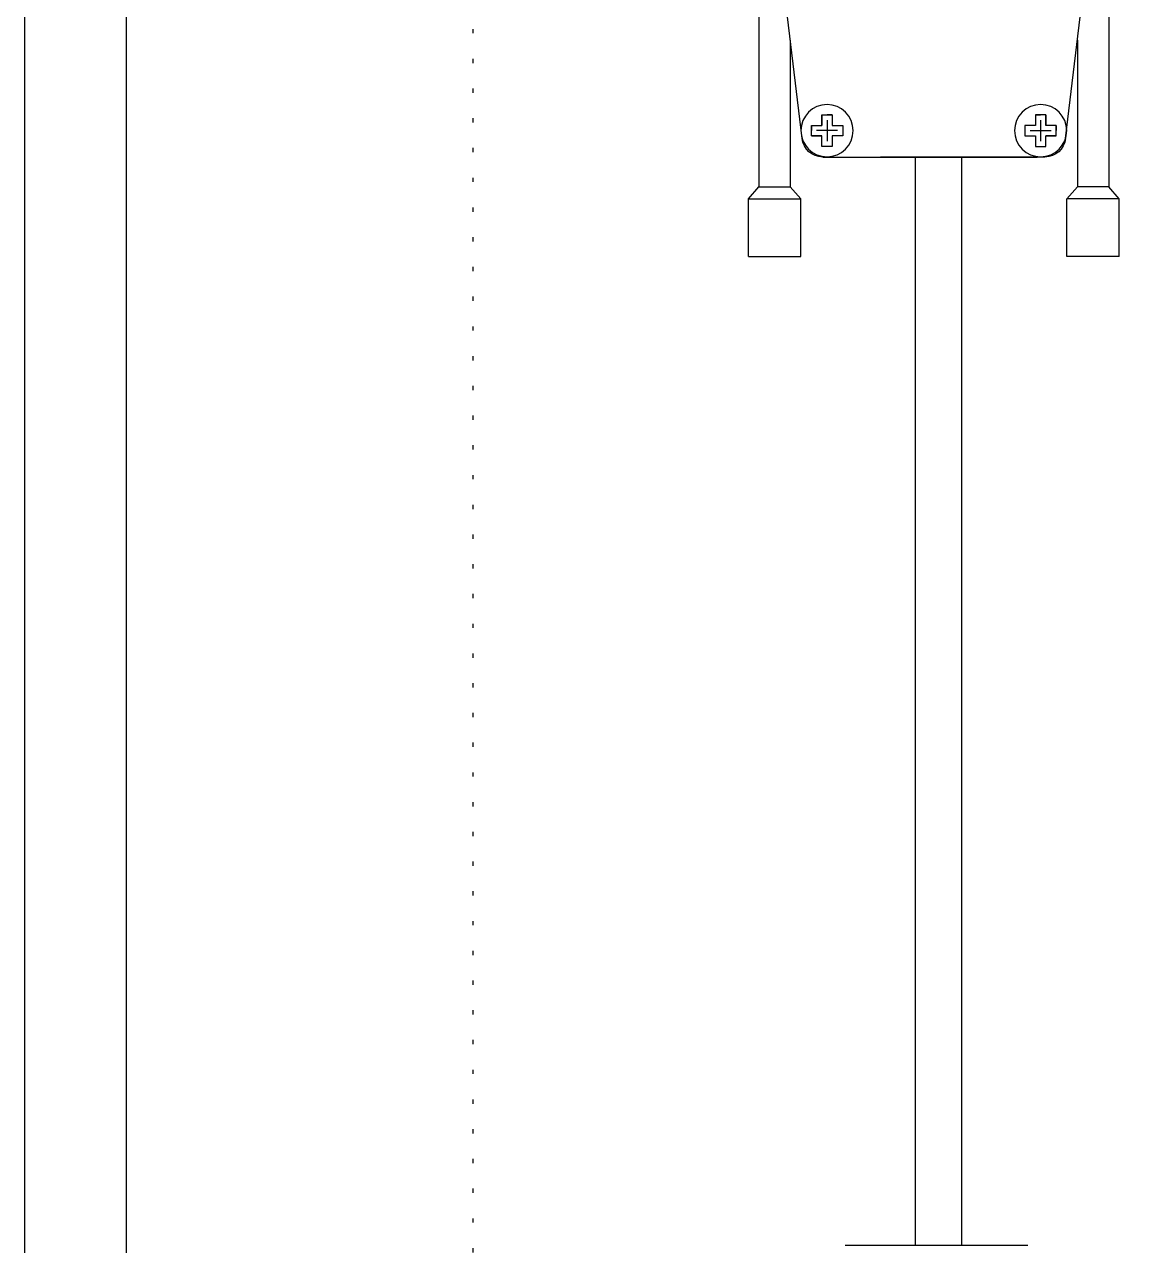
# Model space of a CAD drawing. Extents: x -194 to 239, y -574 to -265.
# Drawn here: x -194.3 to -128.3, y -417.6 to -345.7 of the extents above; entities that cross this region are included whole.
import ezdxf

# ---------------------------------------------------------------- set-up
doc = ezdxf.new("R2010")
doc.units = 0
doc.header["$LTSCALE"] = 0.5
doc.linetypes.add('ACAD_ISO07W100', pattern=[3.5, 0.5, -3])
doc.layers.get('0').update_dxf_attribs({"linetype": 'CONTINUOUS'})
doc.layers.add('1', color=7, linetype='CONTINUOUS')

# ---------------------------------------------------------------- blocks, each defined once
blk = doc.blocks.new('A$C4CCE5B7E')
at = {"linetype": 'Continuous'}
h = blk.add_hatch(color=7, dxfattribs=at)
h.paths.add_polyline_path([(44.2, 34.67), (39.7, 34.67), (39.7, 32.37), (44.2, 32.37)], flags=17)
edge = h.paths.add_edge_path()
edge.add_line((44.2, 32.37), (39.7, 32.37))
edge.add_line((44.2, 34.67), (39.7, 34.67))
h = blk.add_hatch(color=7, dxfattribs=at)
h.paths.add_polyline_path([(44.2, 1.5), (39.7, 1.5), (39.7, 3.8), (44.2, 3.8)], flags=17)
edge = h.paths.add_edge_path()
edge.add_line((44.2, 3.8), (39.7, 3.8))
edge.add_line((44.2, 1.5), (39.7, 1.5))
at = {"color": 7, "linetype": 'Continuous'}
for p, q in [((0, 35.81), (0, 30.81)), ((0, 35.81), (5.5, 35.81)), ((0, 35.81), (0, 35.81)), ((5.5, 35.81), (6.66, 34.81)), ((5.5, 35.81), (5.5, 30.81)), ((35.5, 36.17), (35.46, 36.08)), ((49, 36.17), (35.5, 36.17)), ((37.2, 30.67), (37.2, 36.17)), ((46.7, 30.67), (46.7, 36.17)), ((49, 27.97), (49, 36.17)), ((50, 36.17), (49.5, 36.17)), ((49.5, 29.47), (49.5, 36.17)), ((50, 29.47), (50, 36.17)), ((34.66, 34.81), (6.66, 34.81)), ((6.66, 34.81), (6.66, 31.81)), ((44.2, 34.67), (39.7, 34.67)), ((39.7, 30.77), (39.7, 34.67)), ((44.2, 30.77), (44.2, 34.67)), ((11.26, 30.69), (31.47, 33.11)), ((5.5, 30.81), (6.66, 31.81)), ((20.66, 31.81), (6.66, 31.81)), ((44.2, 32.37), (39.7, 32.37)), ((0, 30.81), (5.5, 30.81)), ((0, 30.81), (5.5, 30.81)), ((0, 30.81), (0, 30.81)), ((0, 30.81), (0, 30.81)), ((44.2, 30.77), (39.7, 30.77)), ((11.52, 29.8), (12.52, 29.8)), ((11.52, 29.8), (12.52, 29.8)), ((11.52, 28.8), (11.52, 29.8)), ((11.52, 28.8), (11.52, 29.8)), ((11.52, 29.8), (11.52, 28.8)), ((11.52, 29.8), (11.52, 28.8)), ((12.52, 29.8), (12.02, 29.8)), ((12.52, 29.8), (12.02, 29.8)), ((12.52, 29.8), (12.52, 28.8)), ((12.52, 29.8), (12.52, 28.8)), ((45.7, 29.67), (38.2, 29.67)), ((49, 29.47), (55.7, 29.47)), ((55.7, 29.47), (55.7, 6.7)), ((55.7, 29.47), (55.7, 11.47)), ((9.5, 28.7), (9.5, 20.47)), ((10.52, 28.8), (11.52, 28.8)), ((10.52, 27.8), (10.52, 28.8)), ((10.52, 27.8), (10.52, 28.8)), ((12.52, 28.8), (13.52, 28.8)), ((13.52, 28.8), (12.52, 28.8)), ((13.52, 28.8), (12.52, 28.8)), ((13.52, 28.8), (13.52, 27.8)), ((13.52, 28.8), (13.52, 27.8)), ((13.52, 27.8), (13.52, 28.3)), ((13.52, 27.8), (13.52, 28.3)), ((9.5, 20.47), (9.5, 27.97)), ((11.52, 27.8), (10.52, 27.8)), ((11.52, 27.8), (10.52, 27.8)), ((11.52, 26.8), (11.52, 27.8)), ((11.52, 26.8), (11.52, 27.8)), ((12.52, 27.8), (12.52, 26.8)), ((12.52, 27.8), (12.52, 26.8)), ((13.52, 27.8), (12.52, 27.8)), ((13.52, 27.8), (12.52, 27.8)), ((51.5, 27.97), (49, 27.97)), ((51.5, 20.47), (51.5, 27.97)), ((12.52, 26.8), (11.52, 26.8)), ((12.52, 26.8), (11.52, 26.8)), ((9.5, 7.47), (9.5, 20.47)), ((9.5, 20.47), (9.5, 12.97)), ((51.5, 20.47), (51.5, 8.2)), ((12.52, 9.37), (11.52, 9.37)), ((12.52, 9.37), (11.52, 9.37)), ((11.52, 9.37), (11.52, 8.37)), ((11.52, 9.37), (11.52, 8.37)), ((12.52, 8.37), (12.52, 9.37)), ((12.52, 8.37), (12.52, 9.37)), ((11.52, 8.37), (10.52, 8.37)), ((11.52, 8.37), (10.52, 8.37)), ((10.52, 8.37), (10.52, 7.37)), ((10.52, 8.37), (10.52, 7.37)), ((13.52, 8.37), (12.52, 8.37)), ((13.52, 8.37), (12.52, 8.37)), ((13.52, 7.37), (13.52, 8.37)), ((13.52, 8.37), (13.52, 7.87)), ((13.52, 8.37), (13.52, 7.87)), ((13.52, 7.37), (13.52, 8.37)), ((49, 8.2), (49, 0)), ((51.5, 8.2), (49, 8.2)), ((10.52, 7.37), (11.52, 7.37)), ((11.52, 7.37), (11.52, 6.37)), ((11.52, 7.37), (11.52, 6.37)), ((11.52, 6.37), (11.52, 7.37)), ((11.52, 6.37), (11.52, 7.37)), ((12.52, 7.37), (13.52, 7.37)), ((13.52, 7.37), (12.52, 7.37)), ((13.52, 7.37), (12.52, 7.37)), ((12.52, 6.37), (12.52, 7.37)), ((12.52, 6.37), (12.52, 7.37)), ((11.52, 6.37), (12.52, 6.37)), ((11.52, 6.37), (12.52, 6.37)), ((12.52, 6.37), (12.02, 6.37)), ((12.52, 6.37), (12.02, 6.37)), ((45.7, 6.5), (38.2, 6.5)), ((55.7, 6.7), (49, 6.7)), ((49.5, 6.7), (49.5, 0)), ((50, 6.7), (50, 0)), ((0, 5.36), (0, 5.36)), ((0, 5.36), (0, 5.36)), ((0, 5.36), (5.5, 5.36)), ((0, 5.36), (5.5, 5.36)), ((0, 0.36), (0, 5.36)), ((5.5, 5.36), (6.66, 4.36)), ((5.5, 0.36), (5.5, 5.36)), ((11.26, 5.49), (31.47, 3.07)), ((37.2, 5.5), (37.2, 0)), ((44.2, 5.4), (39.7, 5.4)), ((39.7, 5.4), (39.7, 1.5)), ((44.2, 5.4), (44.2, 1.5)), ((46.7, 5.5), (46.7, 0)), ((20.66, 4.36), (6.66, 4.36)), ((6.66, 1.36), (6.66, 4.36)), ((44.2, 3.8), (39.7, 3.8)), ((0, 2.36), (0, 2.36)), ((5.5, 0.36), (6.66, 1.36)), ((34.66, 1.36), (6.66, 1.36)), ((34.66, 1.36), (6.66, 1.36)), ((44.2, 1.5), (39.7, 1.5)), ((0, 0.36), (0, 0.36)), ((0, 0.36), (5.5, 0.36)), ((35.5, 0), (35.46, 0.09)), ((49, 0), (35.5, 0)), ((50, 0), (49.5, 0))]:
    blk.add_line(p, q, dxfattribs=at)
at = {"color": 1, "linetype": 'Continuous'}
for p, q in [((12.02, 27.3), (12.02, 29.3)), ((13.02, 28.3), (11.02, 28.3)), ((12.02, 8.87), (12.02, 6.87)), ((13.02, 7.87), (11.02, 7.87))]:
    blk.add_line(p, q, dxfattribs=at)
at = {"color": 7, "linetype": 'Continuous'}
for points in [[(44.2, 34.67), (39.7, 34.67), (39.7, 32.37), (44.2, 32.37)], [(44.2, 1.5), (39.7, 1.5), (39.7, 3.8), (44.2, 3.8)]]:
    blk.add_lwpolyline(points, close=True, dxfattribs=at)
for centre in [(12.02, 28.3), (12.02, 7.87)]:
    blk.add_circle(centre, 2.5, dxfattribs=at)
for centre, radius, start, end in [((30.87, 38.07), 5, 276.8337, 336.5575), ((11.5, 28.7), 2, 96.8428, 180), ((38.2, 30.67), 1, 180, 270), ((45.7, 30.67), 1, 270, 360), ((11.5, 7.47), 2, 180, 263.1572), ((38.2, 5.5), 1, 90, 180), ((45.7, 5.5), 1, 360, 90), ((30.87, -1.9), 5, 23.4425, 83.1663)]:
    blk.add_arc(centre, radius, start, end, dxfattribs=at)

msp = doc.modelspace()

# ---------------------------------------------------------------- linework, layer by layer
for p, q in [((-194.257, -264.62), (-194.257, -573.62)), ((-188.257, -270.62), (-188.257, -567.62)), ((-141.782, -417.622), (-141.782, -353.562)), ((-139.058, -417.622), (-139.058, -353.562))]:
    msp.add_line(p, q)
at = {"color": 0, "linetype": 'ACAD_ISO07W100'}
msp.add_lwpolyline([(-167.83, -302.982), (-72.925, -302.982), (-72.925, -482.77), (-167.83, -482.77)], close=True, dxfattribs=at)
at = {"layer": '1', "linetype": 'Continuous'}
for p, q in [((-145.92, -417.622), (-145.927, -417.622)), ((-145.898, -417.622), (-145.92, -417.622)), ((-145.863, -417.622), (-145.898, -417.622)), ((-145.813, -417.622), (-145.863, -417.622)), ((-145.75, -417.622), (-145.813, -417.622)), ((-145.672, -417.622), (-145.75, -417.622)), ((-145.581, -417.622), (-145.672, -417.622)), ((-145.477, -417.622), (-145.581, -417.622)), ((-145.359, -417.622), (-145.477, -417.622)), ((-145.229, -417.622), (-145.359, -417.622)), ((-145.086, -417.622), (-145.229, -417.622)), ((-144.932, -417.622), (-145.086, -417.622)), ((-144.765, -417.622), (-144.932, -417.622)), ((-144.588, -417.622), (-144.765, -417.622)), ((-144.4, -417.622), (-144.588, -417.622)), ((-144.201, -417.622), (-144.4, -417.622)), ((-143.993, -417.622), (-144.201, -417.622)), ((-143.776, -417.622), (-143.993, -417.622)), ((-143.55, -417.622), (-143.776, -417.622)), ((-143.316, -417.622), (-143.55, -417.622)), ((-143.075, -417.622), (-143.316, -417.622)), ((-142.827, -417.622), (-143.075, -417.622)), ((-142.574, -417.622), (-142.827, -417.622)), ((-142.314, -417.622), (-142.574, -417.622)), ((-142.05, -417.622), (-142.314, -417.622)), ((-141.782, -417.622), (-142.05, -417.622)), ((-141.511, -417.622), (-141.782, -417.622)), ((-141.237, -417.622), (-141.511, -417.622)), ((-140.962, -417.622), (-141.237, -417.622)), ((-140.685, -417.622), (-140.962, -417.622)), ((-140.408, -417.622), (-140.685, -417.622)), ((-140.131, -417.622), (-140.408, -417.622)), ((-139.856, -417.622), (-140.131, -417.622)), ((-139.582, -417.622), (-139.856, -417.622)), ((-139.311, -417.622), (-139.582, -417.622)), ((-139.043, -417.622), (-139.311, -417.622)), ((-138.779, -417.622), (-139.043, -417.622)), ((-138.52, -417.622), (-138.779, -417.622)), ((-138.266, -417.622), (-138.52, -417.622)), ((-138.018, -417.622), (-138.266, -417.622)), ((-137.777, -417.622), (-138.018, -417.622)), ((-137.543, -417.622), (-137.777, -417.622)), ((-137.317, -417.622), (-137.543, -417.622)), ((-137.1, -417.622), (-137.317, -417.622)), ((-136.892, -417.622), (-137.1, -417.622)), ((-136.693, -417.622), (-136.892, -417.622)), ((-136.505, -417.622), (-136.693, -417.622)), ((-136.328, -417.622), (-136.505, -417.622)), ((-136.161, -417.622), (-136.328, -417.622)), ((-136.007, -417.622), (-136.161, -417.622)), ((-135.864, -417.622), (-136.007, -417.622)), ((-135.734, -417.622), (-135.864, -417.622)), ((-135.616, -417.622), (-135.734, -417.622)), ((-135.512, -417.622), (-135.616, -417.622)), ((-135.421, -417.622), (-135.512, -417.622)), ((-135.343, -417.622), (-135.421, -417.622)), ((-135.28, -417.622), (-135.343, -417.622)), ((-135.23, -417.622), (-135.28, -417.622)), ((-135.194, -417.622), (-135.23, -417.622)), ((-135.173, -417.622), (-135.194, -417.622)), ((-135.166, -417.622), (-135.173, -417.622))]:
    msp.add_line(p, q, dxfattribs=at)

# ---------------------------------------------------------------- block references
at = {"xscale": -0.615748289675842, "yscale": 0.615748289675842, "zscale": 0.615748289675842, "rotation": 270}
msp.add_blockref('A$C4CCE5B7E', (-151.838, -359.402), dxfattribs=at)

doc.saveas('drawing.dxf')
